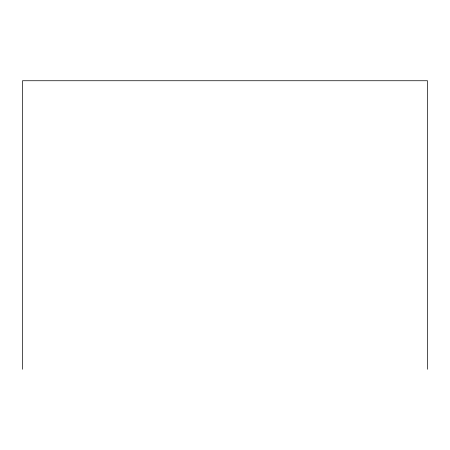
<?xml version="1.0" encoding="UTF-8"?>
<svg xmlns="http://www.w3.org/2000/svg" width="450" height="450" viewBox="0 0 450 450"><rect width="100%" height="100%" fill="white"/><g stroke="black" fill="none" stroke-linecap="round" stroke-linejoin="round"><path stroke-width="0.67" d="M427.5 369.264L427.5 80.736L22.5 80.736L22.5 369.264"/></g></svg>
